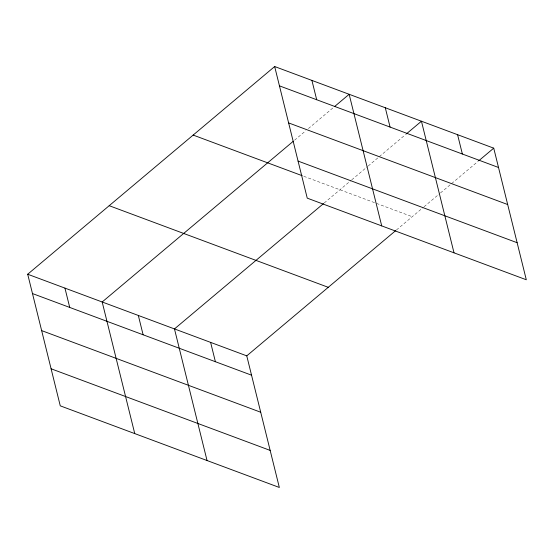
<?xml version="1.0" encoding="UTF-8"?>
<svg xmlns="http://www.w3.org/2000/svg" width="554" height="554" viewBox="0 0 554 554"><rect width="100%" height="100%" fill="white"/><g stroke="black" fill="none" stroke-linecap="round" stroke-linejoin="round"><path stroke-width="0.42" stroke-dasharray="2.77 2.08" d="M294.596 140.169L305.773 130.772M308.398 128.563L333.376 107.552M324.194 203.006L351.111 180.369M351.769 179.815L367.544 166.553M368.202 165.999L405.666 134.49M396.484 229.945L423.401 207.307M424.059 206.753L439.834 193.484M440.492 192.931L477.957 161.429M303.793 176.297L412.231 216.704"/><path stroke-width="0.83" d="M27.7 274.237L246.759 355.855L279.334 487.465L60.268 405.84L27.7 274.237L274.666 66.535L493.732 148.16L526.3 279.763L307.241 198.145L274.666 66.535M293.281 141.27L102.178 301.985L134.747 433.588M334.692 106.451L349.152 94.291L381.72 225.893M323.543 203.56L174.468 328.924L207.044 460.526M406.324 133.936L421.442 121.222L454.01 252.832M246.759 355.855L395.833 230.492M478.614 160.875L493.732 148.16M279.451 85.856L498.51 167.481M288.62 122.912L507.686 204.537M298.066 161.089L517.131 242.714M193.173 135.079L302.186 175.701M109.2 205.693L328.259 287.318M32.478 293.558L251.544 375.183M41.654 330.606L260.712 412.231M51.1 368.784L270.158 450.409M457.583 134.691L462.368 154.012M385.293 107.76L390.078 127.081M311.909 80.413L316.694 99.734M210.617 342.393L215.395 361.714M138.327 315.455L143.105 334.775M64.943 288.108L69.721 307.428"/></g></svg>
